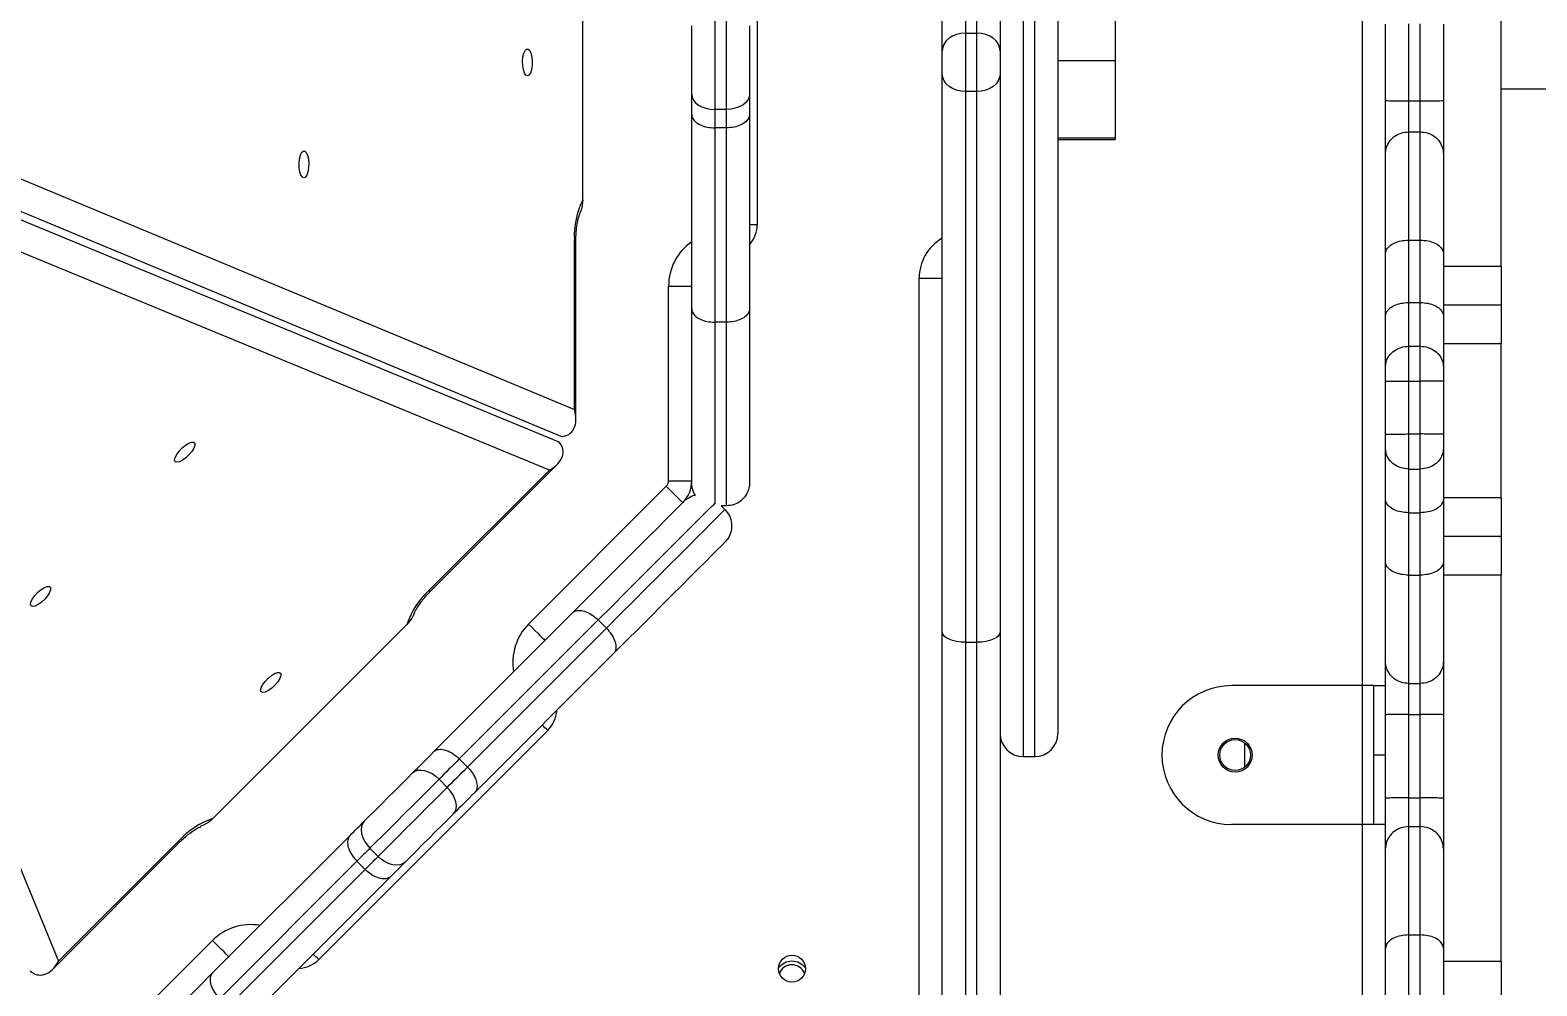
# Model space of a CAD drawing. Header units: millimetres. Extents: x -8760 to 8364, y -7998 to 7451.
# Drawn here: x -3197.2 to -2806.3, y -248 to -0.2 of the extents above; entities that cross this region are included whole.
import ezdxf

# ---------------------------------------------------------------- set-up
doc = ezdxf.new("R2010")
doc.units = ezdxf.units.MM
doc.layers.add('DIKOM_ОБЪЕКТ', color=7, linetype='Continuous')
doc.layers.add('DIKOM_РАЗМЕР_ЗОНА', color=7, linetype='Continuous')
doc.styles.add('style1', font='arial.ttf', dxfattribs={"width": 0.8})
doc.dimstyles.new('1-50', dxfattribs={"dimtxt": 300, "dimasz": 200, "dimexe": 100, "dimexo": 0, "dimgap": 100, "dimtad": 1, "dimtxsty": 'style1', "dimcen": 200, "dimclrd": 7, "dimclre": 7, "dimclrt": 7, "dimadec": 1, "dimazin": 2, "dimtfac": 1, "dimtmove": 0, "dimatfit": 2, "dimfxl": 0, "dimlwd": 25, "dimlwe": 18, "dimarcsym": 0})

# ---------------------------------------------------------------- blocks, each defined once
blk = doc.blocks.new('*D21')
at = {"layer": 'Defpoints', "color": 0, "transparency": 16777216}
for p in [(-7755.65, -10.55), (8364.4, -2410.44), (8364.4, -7897.56)]:
    blk.add_point(p, dxfattribs=at)
at = {"layer": 'DIKOM_РАЗМЕР_ЗОНА', "color": 7, "lineweight": 18, "transparency": 16777216}
for p, q in [((-7755.65, -10.55), (-7755.65, -7997.56)), ((8364.4, -2410.44), (8364.4, -7997.56))]:
    blk.add_line(p, q, dxfattribs=at)
at = {"layer": 'DIKOM_РАЗМЕР_ЗОНА', "color": 7, "lineweight": 25, "transparency": 16777216}
blk.add_line((-7555.65, -7897.56), (8164.4, -7897.56), dxfattribs=at)
at = {"layer": 'DIKOM_РАЗМЕР_ЗОНА', "color": 7, "transparency": 16777216}
for points in [[(-7555.65, -7864.23), (-7555.65, -7930.9), (-7755.65, -7897.56)], [(8164.4, -7864.23), (8164.4, -7930.9), (8364.4, -7897.56)]]:
    blk.add_solid(points, dxfattribs=at)
at = {"layer": 'DIKOM_РАЗМЕР_ЗОНА', "color": 7, "transparency": 16777216, "insert": (1040.74, -7644.39), "char_height": 300, "attachment_point": 5, "style": 'style1'}
blk.add_mtext('16100', dxfattribs=at)

msp = doc.modelspace()

# ---------------------------------------------------------------- linework, layer by layer
at = {"layer": 'DIKOM_ОБЪЕКТ', "color": 7, "linetype": 'Continuous', "lineweight": 15}
for p, q in [((-2939.608, 171.446), (-2939.608, -188.554)), ((-2936.608, -188.554), (-2936.608, 171.446)), ((-2930.608, 165.446), (-2930.608, -182.554)), ((-2851.608, -170.176), (-2851.608, 153.348)), ((-2954.608, 141.817), (-2954.608, -0.97)), ((-2951.608, -0.97), (-2951.608, 141.817)), ((-2960.608, -5.521), (-2960.608, 139.218)), ((-2945.608, 139.218), (-2945.608, -5.521)), ((-2815.608, -61.507), (-2815.608, 37.561)), ((-3008.608, 33.446), (-3008.608, -50.554)), ((-3053.896, -44.162), (-3053.896, 27.054)), ((-3019.608, 4.585), (-3019.608, -20.754)), ((-3016.608, -20.754), (-3016.608, 4.585)), ((-2915.708, 6.711), (-2915.708, -8.177)), ((-3025.608, -16.851), (-3025.608, 0.887)), ((-3010.608, 0.887), (-3010.608, -16.851)), ((-2845.608, -18.45), (-2845.608, 1.342)), ((-2839.608, 1.429), (-2839.608, -18.537)), ((-2836.608, -18.537), (-2836.608, 1.429)), ((-2830.608, 1.342), (-2830.608, -18.45)), ((-2954.608, -0.97), (-2954.608, -16.138)), ((-2954.608, -0.97), (-2951.608, -0.97)), ((-2951.608, -16.138), (-2951.608, -0.97)), ((-2960.608, -11.588), (-2960.608, -5.521)), ((-2945.608, -5.521), (-2945.608, -11.588)), ((-3266.767, -10.883), (-3056.046, -98.593)), ((-2960.608, -156.326), (-2960.608, -11.588)), ((-2945.608, -11.588), (-2945.608, -156.326)), ((-2915.708, -8.177), (-2930.608, -8.177)), ((-2915.708, -8.177), (-2915.708, -28.194)), ((-3059.497, -105.554), (-3270.608, -17.682)), ((-3025.608, -22.04), (-3025.608, -16.851)), ((-3010.608, -16.851), (-3010.608, -22.04)), ((-2951.608, -16.138), (-2954.608, -16.138)), ((-2954.608, -16.138), (-2954.608, -158.925)), ((-2951.608, -158.925), (-2951.608, -16.138)), ((-2845.608, -32.249), (-2845.608, -18.45)), ((-2839.608, -18.537), (-2839.608, -26.567)), ((-2839.608, -18.537), (-2836.608, -18.537)), ((-2836.608, -26.567), (-2836.608, -18.537)), ((-2830.608, -18.45), (-2830.608, -32.249)), ((-3270.608, -20.136), (-3060.063, -106.92)), ((-3025.608, -72.484), (-3025.608, -22.04)), ((-3016.608, -20.754), (-3019.608, -20.754)), ((-3019.608, -20.754), (-3019.608, -25.532)), ((-3016.608, -25.532), (-3016.608, -20.754)), ((-3010.608, -22.04), (-3010.608, -72.484)), ((-3016.608, -25.532), (-3019.608, -25.532)), ((-3019.608, -25.532), (-3019.608, -75.935)), ((-3016.608, -75.935), (-3016.608, -25.532)), ((-2839.608, -26.567), (-2839.608, -54.66)), ((-2839.608, -26.567), (-2836.608, -26.567)), ((-2836.608, -54.66), (-2836.608, -26.567)), ((-3062.545, -114.283), (-3270.608, -28.522)), ((-2915.708, -28.194), (-2930.608, -28.194)), ((-2930.608, -28.554), (-2915.708, -28.554)), ((-2915.708, -28.194), (-2915.708, -28.554)), ((-2845.608, -58.093), (-2845.608, -32.249)), ((-2830.608, -32.249), (-2830.608, -58.093)), ((-3270.608, -45.763), (-3189.879, -241.617)), ((-3010.608, -50.554), (-3008.608, -50.554)), ((-3056.046, -98.593), (-3056.046, -54.554)), ((-3056.046, -54.554), (-3055.648, -54.554)), ((-3055.648, -101.088), (-3055.648, -54.554)), ((-2839.608, -54.66), (-2839.608, -70.83)), ((-2839.608, -54.66), (-2836.608, -54.66)), ((-2836.608, -70.83), (-2836.608, -54.66)), ((-2845.608, -74.367), (-2845.608, -58.093)), ((-2830.608, -58.093), (-2830.608, -74.367)), ((-2815.608, -61.507), (-2830.608, -61.507)), ((-2815.608, -61.507), (-2815.608, -71.507)), ((-2966.608, -337.554), (-2966.608, -64.554)), ((-2966.608, -64.554), (-2960.608, -64.554)), ((-3031.608, -117.078), (-3031.608, -66.554)), ((-3031.608, -66.554), (-3025.608, -66.554)), ((-3025.608, -117.554), (-3025.608, -72.484)), ((-3010.608, -72.484), (-3010.608, -117.554)), ((-2839.608, -70.83), (-2839.608, -82.172)), ((-2839.608, -70.83), (-2836.608, -70.83)), ((-2836.608, -82.172), (-2836.608, -70.83)), ((-2815.608, -71.507), (-2830.608, -71.507)), ((-2815.608, -71.507), (-2815.608, -81.507)), ((-3016.608, -75.935), (-3019.608, -75.935)), ((-3019.608, -75.935), (-3019.608, -122.765)), ((-3016.608, -123.554), (-3016.608, -75.935)), ((-2845.608, -87.491), (-2845.608, -74.367)), ((-2830.608, -74.367), (-2830.608, -87.491)), ((-2815.608, -81.507), (-2830.608, -81.507)), ((-2815.608, -121.507), (-2815.608, -81.507)), ((-2839.608, -82.172), (-2839.608, -91.254)), ((-2839.608, -82.172), (-2836.608, -82.172)), ((-2836.608, -91.254), (-2836.608, -82.172)), ((-2845.608, -91.218), (-2845.608, -87.491)), ((-2830.608, -87.491), (-2830.608, -91.218)), ((-2845.608, -104.958), (-2845.608, -91.218)), ((-2839.608, -91.254), (-2836.608, -91.254)), ((-2839.608, -91.254), (-2839.608, -104.921)), ((-2836.608, -104.921), (-2836.608, -91.254)), ((-2830.608, -91.218), (-2830.608, -104.958)), ((-2845.608, -108.684), (-2845.608, -104.958)), ((-2839.608, -104.921), (-2839.608, -114.003)), ((-2839.608, -104.921), (-2836.608, -104.921)), ((-2836.608, -114.003), (-2836.608, -104.921)), ((-2830.608, -104.958), (-2830.608, -108.684)), ((-2845.608, -121.809), (-2845.608, -108.684)), ((-2830.608, -108.684), (-2830.608, -121.809)), ((-3093.404, -145.705), (-3060.5, -112.801)), ((-3093.685, -145.423), (-3062.545, -114.283)), ((-3031.608, -117.078), (-3025.608, -117.078)), ((-2839.608, -114.003), (-2836.608, -114.003)), ((-2839.608, -114.003), (-2839.608, -125.346)), ((-2836.608, -125.346), (-2836.608, -114.003)), ((-3067.92, -154.218), (-3032.194, -118.492)), ((-3027.782, -122.56), (-3027.78, -122.563)), ((-3017.008, -124.52), (-3017.974, -123.554)), ((-3016.608, -123.554), (-3017.974, -123.554)), ((-2845.608, -138.083), (-2845.608, -121.809)), ((-2815.608, -121.507), (-2830.608, -121.507)), ((-2830.608, -121.809), (-2830.608, -138.083)), ((-2815.608, -121.507), (-2815.608, -131.507)), ((-2839.608, -125.346), (-2836.608, -125.346)), ((-2839.608, -125.346), (-2839.608, -141.516)), ((-2836.608, -141.516), (-2836.608, -125.346)), ((-2815.608, -131.507), (-2830.608, -131.507)), ((-2815.608, -131.507), (-2815.608, -141.507)), ((-2845.608, -163.926), (-2845.608, -138.083)), ((-2830.608, -138.083), (-2830.608, -163.926)), ((-2839.608, -141.516), (-2836.608, -141.516)), ((-2839.608, -141.516), (-2839.608, -169.609)), ((-2836.608, -169.609), (-2836.608, -141.516)), ((-2815.608, -141.507), (-2830.608, -141.507)), ((-2815.608, -241.682), (-2815.608, -141.507)), ((-3092.508, -187.291), (-3056.548, -151.332)), ((-3149.87, -204.649), (-3099.514, -154.292)), ((-3049.858, -153.127), (-3085.903, -189.171)), ((-3083.781, -191.293), (-3047.737, -155.248)), ((-3047.737, -155.248), (-3049.858, -153.127)), ((-2960.608, -256.74), (-2960.608, -156.326)), ((-2945.608, -156.326), (-2945.608, -256.74)), ((-2954.608, -158.925), (-2951.608, -158.925)), ((-2954.608, -158.925), (-2954.608, -262.599)), ((-2951.608, -262.599), (-2951.608, -158.925)), ((-3045.942, -161.938), (-3081.901, -197.898)), ((-2845.608, -177.725), (-2845.608, -163.926)), ((-2830.608, -163.926), (-2830.608, -177.725)), ((-2851.608, -170.176), (-2885.608, -170.176)), ((-2851.608, -206.176), (-2851.608, -170.176)), ((-2848.608, -170.176), (-2851.608, -170.176)), ((-2848.608, -170.176), (-2845.608, -170.176)), ((-2848.608, -188.176), (-2848.608, -170.176)), ((-2839.608, -169.609), (-2836.608, -169.609)), ((-2839.608, -169.609), (-2839.608, -177.638)), ((-2836.608, -177.638), (-2836.608, -169.609)), ((-2845.608, -199.362), (-2845.608, -177.725)), ((-2839.608, -177.638), (-2836.608, -177.638)), ((-2839.608, -177.638), (-2839.608, -199.275)), ((-2836.608, -199.275), (-2836.608, -177.638)), ((-2830.608, -177.725), (-2830.608, -199.362)), ((-3062.97, -181.795), (-3122.367, -241.192)), ((-2882.108, -191.298), (-2882.108, -185.053)), ((-3083.781, -191.293), (-3085.903, -189.171)), ((-2939.608, -188.554), (-2936.608, -188.554)), ((-2845.608, -188.176), (-2848.608, -188.176)), ((-2848.608, -206.176), (-2848.608, -188.176)), ((-3089.035, -196.546), (-3091.156, -194.425)), ((-2839.608, -199.275), (-2839.608, -206.743)), ((-2839.608, -199.275), (-2836.608, -199.275)), ((-2836.608, -206.743), (-2836.608, -199.275)), ((-2845.608, -212.425), (-2845.608, -199.362)), ((-2830.608, -199.362), (-2830.608, -212.425)), ((-2851.608, -206.176), (-2885.608, -206.176)), ((-2848.608, -206.176), (-2851.608, -206.176)), ((-2851.608, -344.189), (-2851.608, -206.176)), ((-2845.608, -206.176), (-2848.608, -206.176)), ((-2839.608, -206.743), (-2839.608, -234.836)), ((-2839.608, -206.743), (-2836.608, -206.743)), ((-2836.608, -234.836), (-2836.608, -206.743)), ((-3191.362, -243.663), (-3158.458, -210.759)), ((-3189.879, -241.617), (-3158.739, -210.477)), ((-3158.739, -210.477), (-3158.458, -210.759)), ((-3149.894, -244.678), (-3114.226, -209.009)), ((-3106.952, -214.463), (-3109.073, -212.342)), ((-2845.608, -238.269), (-2845.608, -212.425)), ((-2830.608, -212.425), (-2830.608, -238.269)), ((-3112.452, -215.721), (-3148.092, -251.361)), ((-3145.971, -253.482), (-3110.331, -217.842)), ((-3110.331, -217.842), (-3112.452, -215.721)), ((-3103.619, -219.616), (-3139.288, -255.285)), ((-3185.67, -271.968), (-3149.944, -236.243)), ((-2845.608, -254.542), (-2845.608, -238.269)), ((-2839.608, -234.836), (-2839.608, -251.005)), ((-2839.608, -234.836), (-2836.608, -234.836)), ((-2836.608, -251.005), (-2836.608, -234.836)), ((-2830.608, -238.269), (-2830.608, -254.542)), ((-2815.608, -241.682), (-2830.608, -241.682)), ((-2815.608, -241.682), (-2815.608, -251.682))]:
    msp.add_line(p, q, dxfattribs=at)
at = {"layer": 'DIKOM_ОБЪЕКТ', "color": 7, "linetype": 'Continuous', "lineweight": 15, "flags": 128}
for points in [[(-2954.608, -0.97), (-2955.779, -1.058), (-2956.905, -1.317), (-2957.942, -1.737), (-2958.851, -2.303), (-2959.597, -2.993), (-2960.152, -3.779), (-2960.493, -4.633), (-2960.608, -5.521)], [(-2945.608, -5.521), (-2945.724, -4.633), (-2946.065, -3.779), (-2946.62, -2.993), (-2947.366, -2.303), (-2948.275, -1.737), (-2949.312, -1.317), (-2950.438, -1.058), (-2951.608, -0.97)], [(-3068.231, -12.054), (-3068.638, -11.864), (-3069.001, -11.316), (-3069.281, -10.468), (-3069.447, -9.413), (-3069.481, -8.265), (-3069.379, -7.148), (-3069.154, -6.184), (-3068.828, -5.476), (-3068.437, -5.102), (-3068.024, -5.102), (-3067.634, -5.476), (-3067.308, -6.184), (-3067.082, -7.148), (-3066.981, -8.265), (-3067.015, -9.413), (-3067.181, -10.468), (-3067.46, -11.316), (-3067.823, -11.864), (-3068.231, -12.054)], [(-2954.608, -16.138), (-2955.779, -16.051), (-2956.905, -15.792), (-2957.942, -15.371), (-2958.851, -14.805), (-2959.597, -14.116), (-2960.152, -13.329), (-2960.493, -12.475), (-2960.608, -11.588)], [(-2945.608, -11.588), (-2945.724, -12.475), (-2946.065, -13.329), (-2946.62, -14.116), (-2947.366, -14.805), (-2948.275, -15.371), (-2949.312, -15.792), (-2950.438, -16.051), (-2951.608, -16.138)], [(-3025.608, -16.851), (-3025.493, -17.612), (-3025.152, -18.344), (-3024.597, -19.019), (-3023.851, -19.611), (-3022.942, -20.096), (-3021.904, -20.457), (-3020.779, -20.679), (-3019.608, -20.754)], [(-3010.608, -16.851), (-3010.724, -17.612), (-3011.065, -18.344), (-3011.62, -19.019), (-3012.366, -19.611), (-3013.275, -20.096), (-3014.312, -20.457), (-3015.438, -20.679), (-3016.608, -20.754)], [(-3126.215, -38.51), (-3126.622, -38.32), (-3126.985, -37.772), (-3127.265, -36.924), (-3127.431, -35.869), (-3127.465, -34.721), (-3127.364, -33.604), (-3127.138, -32.639), (-3126.812, -31.932), (-3126.421, -31.557), (-3126.008, -31.557), (-3125.618, -31.932), (-3125.292, -32.639), (-3125.066, -33.604), (-3124.965, -34.721), (-3124.999, -35.869), (-3125.165, -36.924), (-3125.445, -37.772), (-3125.808, -38.32), (-3126.215, -38.51)], [(-3159.597, -112.102), (-3159.751, -111.679), (-3159.62, -111.035), (-3159.218, -110.238), (-3158.589, -109.374), (-3157.802, -108.538), (-3156.94, -107.82), (-3156.099, -107.298), (-3155.368, -107.028), (-3154.827, -107.039), (-3154.535, -107.331), (-3154.524, -107.872), (-3154.794, -108.603), (-3155.316, -109.445), (-3156.034, -110.306), (-3156.87, -111.094), (-3157.733, -111.723), (-3158.53, -112.124), (-3159.175, -112.255), (-3159.597, -112.102)], [(-3032.194, -118.492), (-3031.366, -119.32), (-3030.571, -120.116), (-3029.837, -120.849), (-3029.194, -121.492), (-3028.667, -122.02), (-3028.275, -122.412), (-3028.033, -122.653), (-3027.952, -122.735)], [(-3056.548, -151.332), (-3053.182, -147.965), (-3049.968, -144.751), (-3046.919, -141.702), (-3044.045, -138.829), (-3041.359, -136.142), (-3038.869, -133.652), (-3036.584, -131.368), (-3034.514, -129.297), (-3032.666, -127.449), (-3031.046, -125.829), (-3029.661, -124.444), (-3028.516, -123.299), (-3027.615, -122.398)], [(-3019.532, -122.801), (-3020.068, -123.337), (-3021.269, -124.538), (-3022.729, -125.997), (-3024.44, -127.709), (-3026.398, -129.666), (-3028.594, -131.863), (-3031.021, -134.289), (-3033.669, -136.938), (-3036.529, -139.797), (-3039.589, -142.858), (-3042.839, -146.108), (-3046.267, -149.535), (-3049.858, -153.127)], [(-3047.737, -155.248), (-3044.145, -151.657), (-3040.718, -148.229), (-3037.468, -144.979), (-3034.407, -141.919), (-3031.548, -139.059), (-3028.899, -136.411), (-3026.473, -133.984), (-3024.276, -131.788), (-3022.319, -129.83), (-3020.607, -128.118), (-3019.148, -126.66), (-3017.947, -125.458), (-3017.008, -124.52)], [(-3017.008, -133.005), (-3017.909, -133.906), (-3019.055, -135.051), (-3020.44, -136.436), (-3022.059, -138.056), (-3023.907, -139.904), (-3025.978, -141.974), (-3028.262, -144.258), (-3030.752, -146.749), (-3033.439, -149.435), (-3036.312, -152.309), (-3039.361, -155.358), (-3042.575, -158.572), (-3045.942, -161.938)], [(-3197.011, -149.515), (-3197.165, -149.093), (-3197.034, -148.449), (-3196.632, -147.651), (-3196.003, -146.788), (-3195.215, -145.952), (-3194.354, -145.234), (-3193.512, -144.712), (-3192.781, -144.442), (-3192.241, -144.453), (-3191.949, -144.745), (-3191.937, -145.286), (-3192.207, -146.017), (-3192.73, -146.858), (-3193.448, -147.72), (-3194.284, -148.508), (-3195.147, -149.137), (-3195.944, -149.538), (-3196.589, -149.669), (-3197.011, -149.515)], [(-3093.685, -145.423), (-3093.465, -145.644), (-3093.404, -145.705)], [(-3067.92, -154.218), (-3067.092, -155.046), (-3066.296, -155.842), (-3065.563, -156.575), (-3064.92, -157.218), (-3064.392, -157.746), (-3064, -158.138), (-3063.759, -158.379), (-3063.677, -158.461)], [(-2954.608, -158.925), (-2955.779, -158.875), (-2956.905, -158.727), (-2957.942, -158.487), (-2958.851, -158.164), (-2959.597, -157.77), (-2960.152, -157.32), (-2960.493, -156.833), (-2960.608, -156.326)], [(-2945.608, -156.326), (-2945.724, -156.833), (-2946.065, -157.32), (-2946.62, -157.77), (-2947.366, -158.164), (-2948.275, -158.487), (-2949.312, -158.727), (-2950.438, -158.875), (-2951.608, -158.925)], [(-3137.303, -171.809), (-3137.457, -171.387), (-3137.326, -170.743), (-3136.924, -169.945), (-3136.295, -169.082), (-3135.508, -168.246), (-3134.646, -167.528), (-3133.804, -167.006), (-3133.074, -166.736), (-3132.533, -166.747), (-3132.241, -167.039), (-3132.229, -167.58), (-3132.499, -168.311), (-3133.022, -169.152), (-3133.74, -170.014), (-3134.576, -170.802), (-3135.439, -171.431), (-3136.236, -171.832), (-3136.881, -171.963), (-3137.303, -171.809)], [(-3062.97, -181.795), (-3063.052, -181.714), (-3063.293, -181.472), (-3063.685, -181.08), (-3064.213, -180.553), (-3064.384, -180.381)], [(-3098.014, -192.797), (-3097.351, -192.135), (-3096.681, -191.464), (-3096.003, -190.786), (-3095.318, -190.101), (-3094.626, -189.409), (-3093.926, -188.71), (-3093.22, -188.004), (-3092.508, -187.291)], [(-3085.903, -189.171), (-3086.583, -189.852), (-3087.257, -190.526), (-3087.925, -191.194), (-3088.585, -191.854), (-3089.239, -192.508), (-3089.885, -193.154), (-3090.524, -193.793), (-3091.156, -194.425)], [(-3089.035, -196.546), (-3088.403, -195.914), (-3087.764, -195.275), (-3087.118, -194.629), (-3086.464, -193.975), (-3085.804, -193.315), (-3085.136, -192.647), (-3084.462, -191.973), (-3083.781, -191.293)], [(-3110.556, -205.339), (-3109.178, -203.961), (-3107.651, -202.435), (-3106.021, -200.804), (-3104.334, -199.118), (-3102.642, -197.425), (-3100.992, -195.775), (-3099.434, -194.218), (-3098.014, -192.797)], [(-3091.156, -194.425), (-3092.762, -196.03), (-3094.501, -197.77), (-3096.341, -199.61), (-3098.248, -201.517), (-3100.185, -203.454), (-3102.117, -205.386), (-3104.006, -207.275), (-3105.818, -209.086), (-3107.517, -210.786), (-3109.073, -212.342)], [(-3098.014, -192.797), (-3097.422, -192.369), (-3096.69, -192.12), (-3095.846, -192.059), (-3094.922, -192.191), (-3093.954, -192.508), (-3092.979, -193), (-3092.034, -193.647), (-3091.156, -194.425)], [(-3106.952, -214.463), (-3105.396, -212.908), (-3103.696, -211.208), (-3101.885, -209.396), (-3099.996, -207.507), (-3098.064, -205.575), (-3096.127, -203.638), (-3094.22, -201.731), (-3092.38, -199.891), (-3090.64, -198.152), (-3089.035, -196.546)], [(-3087.407, -203.404), (-3086.979, -202.812), (-3086.73, -202.08), (-3086.669, -201.236), (-3086.801, -200.312), (-3087.118, -199.344), (-3087.61, -198.369), (-3088.257, -197.424), (-3089.035, -196.546)], [(-3081.901, -197.898), (-3082.614, -198.61), (-3083.32, -199.316), (-3084.019, -200.016), (-3084.711, -200.708), (-3085.396, -201.393), (-3086.074, -202.071), (-3086.745, -202.741), (-3087.407, -203.404)], [(-3114.226, -209.009), (-3113.753, -208.536), (-3113.284, -208.067), (-3112.819, -207.602), (-3112.358, -207.141), (-3111.901, -206.684), (-3111.448, -206.232), (-3111, -205.784), (-3110.556, -205.339)], [(-3110.556, -205.339), (-3111.013, -205.96), (-3111.289, -206.719), (-3111.375, -207.588), (-3111.265, -208.534), (-3110.965, -209.52), (-3110.487, -210.509), (-3109.848, -211.462), (-3109.073, -212.342)], [(-3087.407, -203.404), (-3088.828, -204.824), (-3090.385, -206.382), (-3092.035, -208.032), (-3093.728, -209.724), (-3095.414, -211.411), (-3097.045, -213.041), (-3098.571, -214.568), (-3099.949, -215.946)], [(-3109.073, -212.342), (-3109.482, -212.751), (-3109.895, -213.164), (-3110.312, -213.58), (-3110.732, -214.001), (-3111.156, -214.425), (-3111.585, -214.853), (-3112.016, -215.285), (-3112.452, -215.721)], [(-3110.331, -217.842), (-3109.895, -217.406), (-3109.463, -216.974), (-3109.035, -216.547), (-3108.611, -216.122), (-3108.19, -215.702), (-3107.774, -215.285), (-3107.361, -214.872), (-3106.952, -214.463)], [(-3099.949, -215.946), (-3100.57, -216.403), (-3101.329, -216.679), (-3102.198, -216.764), (-3103.144, -216.655), (-3104.13, -216.355), (-3105.119, -215.877), (-3106.071, -215.238), (-3106.952, -214.463)], [(-3099.949, -215.946), (-3100.394, -216.39), (-3100.842, -216.838), (-3101.294, -217.291), (-3101.751, -217.748), (-3102.212, -218.209), (-3102.677, -218.674), (-3103.146, -219.143), (-3103.619, -219.616)], [(-3145.702, -240.485), (-3145.783, -240.404), (-3146.025, -240.162), (-3146.417, -239.77), (-3146.944, -239.243), (-3147.587, -238.6), (-3148.321, -237.866), (-3149.117, -237.07), (-3149.944, -236.243)], [(-3122.367, -241.192), (-3122.449, -241.111), (-3122.69, -240.869), (-3123.082, -240.477), (-3123.61, -239.95), (-3123.781, -239.778)], [(-3181.764, -276.548), (-3180.448, -275.231), (-3178.862, -273.645), (-3177.013, -271.796), (-3174.906, -269.69), (-3172.551, -267.334), (-3169.954, -264.738), (-3167.126, -261.909), (-3164.076, -258.86), (-3160.816, -255.6), (-3157.358, -252.141), (-3153.713, -248.496), (-3149.894, -244.678)]]:
    msp.add_lwpolyline(points, dxfattribs=at)
at = {"layer": 'DIKOM_ОБЪЕКТ', "color": 7, "linetype": 'Continuous', "lineweight": 15}
for centre, radius in [((-2884.608, -188.176), 4.4), ((-2884.608, -188.176), 4), ((-2999.608, -243.554), 3.5)]:
    msp.add_circle(centre, radius, dxfattribs=at)
for centre, radius, start, end in [((-3034.626, -53.567), 21.443, 153.98363, 182.63741), ((-3016.608, -50.554), 8, 318.59038, 0), ((-2954.608, -64.554), 12, 120, 180), ((-3017.608, -66.554), 14, 124.8499, 180), ((-3033.608, -117.078), 2, 315, 0), ((-3033.608, -117.078), 8, 315, 0), ((-3032.022, -118.32), 6, 315, 329.90688), ((-3079.24, -161.266), 21.44, 132.35973, 161.01772), ((-3058.021, -164.118), 14, 135, 190.1501), ((-2885.608, -188.176), 18, 90, 180), ((-3068.627, -176.138), 8, 315, 356.40962), ((-2939.608, -182.554), 6, 180, 270), ((-2936.608, -182.554), 6, 270, 0), ((-2885.608, -188.176), 18, 180, 270), ((-3142.894, -224.928), 21.445, 108.98482, 137.63632), ((-3140.045, -246.142), 14, 79.8499, 135), ((-3128.024, -235.535), 8, 273.59038, 315), ((-2999.608, -246.054), 4.4, 37.39107, 142.60894), ((-2999.608, -246.054), 3.5, 20.74041, 159.93165)]:
    msp.add_arc(centre, radius, start, end, dxfattribs=at)
for centre, major_axis, start_param, end_param in [((-3061.648, -98.593), (-4.242, 6.36), 2.722921, 4.2937174), ((-3066.506, -110.322), (7.497, 1.498), 5.1310606, 6.7018569), ((-3193.84, -237.656), (1.498, 7.497), 2.722921, 4.2937174)]:
    msp.add_ellipse(centre, major_axis=major_axis, ratio=0.6672067, start_param=start_param, end_param=end_param, dxfattribs=at)
for points, knots in [([(-2815.608, -15.424), (-2814.201, -15.425), (-2810.305, -15.427), (-2804.913, -15.433), (-2797.039, -15.441), (-2787.127, -15.451), (-2773.907, -15.463), (-2759.641, -15.475), (-2744.394, -15.487), (-2725.195, -15.5), (-2702.142, -15.517), (-2675.449, -15.536), (-2652.316, -15.553), (-2632.656, -15.568), (-2616.286, -15.582), (-2600.305, -15.595), (-2584.84, -15.609), (-2570.002, -15.623), (-2558.829, -15.635), (-2551.012, -15.644), (-2546.171, -15.65), (-2541.449, -15.656), (-2536.701, -15.662), (-2531.813, -15.669), (-2526.759, -15.677), (-2521.643, -15.686), (-2516.79, -15.694), (-2512.308, -15.705), (-2508.294, -15.715), (-2504.755, -15.727), (-2501.759, -15.739), (-2499.374, -15.753), (-2497.614, -15.768), (-2496.532, -15.783), (-2496.076, -15.795), (-2496.153, -15.803), (-2496.171, -15.804)], [0, 0, 0, 0, 0.009976, 0.0276142, 0.0450623, 0.0787399, 0.1116399, 0.1498224, 0.1869486, 0.223544, 0.2881865, 0.3519449, 0.4151888, 0.4562613, 0.4973702, 0.5385447, 0.5795123, 0.6200849, 0.6602049, 0.6751029, 0.6899098, 0.7046202, 0.7197506, 0.7363779, 0.754523, 0.7741728, 0.7953186, 0.8155346, 0.8369599, 0.8596185, 0.8835468, 0.9087798, 0.9348604, 0.9622456, 0.9909386, 1, 1, 1, 1]), ([(-2845.608, -18.45), (-2845.608, -18.451), (-2845.606, -18.456), (-2845.472, -18.471), (-2844.794, -18.494), (-2843.428, -18.517), (-2841.632, -18.534), (-2840.283, -18.536), (-2839.608, -18.537)], [0, 0, 0, 0, 0.0103155, 0.1413484, 0.3560362, 0.5706939, 0.7853518, 1, 1, 1, 1]), ([(-2836.608, -18.537), (-2835.934, -18.536), (-2834.585, -18.534), (-2832.789, -18.517), (-2831.423, -18.494), (-2830.745, -18.471), (-2830.611, -18.456), (-2830.609, -18.451), (-2830.608, -18.45)], [0, 0, 0, 0, 0.2146604, 0.4293068, 0.6439642, 0.8586517, 0.9896844, 1, 1, 1, 1]), ([(-3025.608, -22.04), (-3025.608, -22.069), (-3025.604, -22.327), (-3025.465, -22.973), (-3024.794, -23.928), (-3023.428, -24.814), (-3021.632, -25.416), (-3020.283, -25.493), (-3019.608, -25.532)], [0, 0, 0, 0, 0.0158783, 0.1413084, 0.3559838, 0.5706527, 0.785325, 1, 1, 1, 1]), ([(-3010.608, -22.04), (-3010.609, -22.069), (-3010.612, -22.327), (-3010.752, -22.973), (-3011.423, -23.928), (-3012.789, -24.814), (-3014.584, -25.416), (-3015.934, -25.493), (-3016.608, -25.532)], [0, 0, 0, 0, 0.0158783, 0.1413113, 0.3559892, 0.5706604, 0.7853351, 1, 1, 1, 1]), ([(-2845.608, -32.249), (-2845.608, -32.232), (-2845.607, -31.811), (-2845.477, -30.752), (-2844.791, -29.169), (-2843.425, -27.73), (-2841.631, -26.755), (-2840.282, -26.63), (-2839.608, -26.567)], [0, 0, 0, 0, 0.00573368, 0.14197646, 0.35674537, 0.57125022, 0.78562697, 1, 1, 1, 1]), ([(-2836.608, -26.567), (-2835.934, -26.63), (-2834.586, -26.755), (-2832.792, -27.731), (-2831.426, -29.169), (-2830.74, -30.752), (-2830.61, -31.811), (-2830.608, -32.232), (-2830.608, -32.249)], [0, 0, 0, 0, 0.2143719, 0.4287476, 0.6432598, 0.8580228, 0.9942663, 1, 1, 1, 1]), ([(-3053.896, -44.162), (-3053.942, -45.088), (-3054.007, -46.372), (-3054.578, -47.482), (-3054.738, -47.791)], [0, 0, 0, 0, 0.7213488, 1, 1, 1, 1]), ([(-3055.648, -54.554), (-3055.645, -54.275), (-3055.638, -53.459), (-3055.554, -52.131), (-3055.374, -50.659), (-3055.127, -49.385), (-3054.862, -48.412), (-3054.705, -48.008), (-3054.639, -47.836)], [0, 0, 0, 0, 0.1023588, 0.2989895, 0.4935276, 0.683248, 0.8656411, 1, 1, 1, 1]), ([(-2845.608, -58.093), (-2845.608, -58.08), (-2845.607, -57.827), (-2845.475, -57.189), (-2844.793, -56.237), (-2843.428, -55.366), (-2841.632, -54.774), (-2840.283, -54.698), (-2839.608, -54.66)], [0, 0, 0, 0, 0.007336, 0.1414698, 0.3561497, 0.570779, 0.7853935, 1, 1, 1, 1]), ([(-2836.608, -54.66), (-2835.934, -54.698), (-2834.585, -54.774), (-2832.789, -55.366), (-2831.424, -56.237), (-2830.741, -57.189), (-2830.611, -57.827), (-2830.608, -58.08), (-2830.608, -58.093)], [0, 0, 0, 0, 0.2146049, 0.429218, 0.6438542, 0.8585326, 0.992664, 1, 1, 1, 1]), ([(-3025.608, -72.484), (-3025.608, -72.501), (-3025.606, -72.756), (-3025.472, -73.395), (-3024.794, -74.35), (-3023.428, -75.225), (-3021.632, -75.82), (-3020.283, -75.896), (-3019.608, -75.935)], [0, 0, 0, 0, 0.009882, 0.1413337, 0.3560162, 0.5706828, 0.7853469, 1, 1, 1, 1]), ([(-3010.608, -72.484), (-3010.609, -72.501), (-3010.611, -72.756), (-3010.744, -73.395), (-3011.423, -74.35), (-3012.789, -75.225), (-3014.584, -75.82), (-3015.934, -75.896), (-3016.608, -75.935)], [0, 0, 0, 0, 0.00988207, 0.14133327, 0.3560223, 0.57069053, 0.78534527, 1, 1, 1, 1]), ([(-2845.608, -74.367), (-2845.608, -74.328), (-2845.603, -74.067), (-2845.459, -73.412), (-2844.794, -72.454), (-2843.428, -71.556), (-2841.633, -70.947), (-2840.283, -70.869), (-2839.608, -70.83)], [0, 0, 0, 0, 0.0209837, 0.1413345, 0.3560027, 0.5706727, 0.7853328, 1, 1, 1, 1]), ([(-2836.608, -70.83), (-2835.934, -70.869), (-2834.584, -70.947), (-2832.789, -71.556), (-2831.423, -72.454), (-2830.758, -73.412), (-2830.614, -74.067), (-2830.609, -74.328), (-2830.608, -74.367)], [0, 0, 0, 0, 0.2146655, 0.429335, 0.6440033, 0.858665, 0.9790165, 1, 1, 1, 1]), ([(-2845.608, -87.491), (-2845.608, -87.481), (-2845.609, -87.079), (-2845.478, -86.076), (-2844.787, -84.588), (-2843.421, -83.251), (-2841.629, -82.346), (-2840.282, -82.23), (-2839.608, -82.172)], [0, 0, 0, 0, 0.0036293, 0.1436324, 0.3581607, 0.5722317, 0.786111, 1, 1, 1, 1]), ([(-2836.608, -82.172), (-2835.935, -82.23), (-2834.588, -82.346), (-2832.795, -83.251), (-2831.431, -84.588), (-2830.738, -86.076), (-2830.61, -87.079), (-2830.608, -87.481), (-2830.608, -87.491)], [0, 0, 0, 0, 0.213889, 0.4277683, 0.6418393, 0.8563676, 0.9963706, 1, 1, 1, 1]), ([(-2845.608, -91.218), (-2845.608, -91.219), (-2845.605, -91.222), (-2845.468, -91.23), (-2844.794, -91.24), (-2843.428, -91.248), (-2841.633, -91.253), (-2840.283, -91.254), (-2839.608, -91.254)], [0, 0, 0, 0, 0.013212, 0.1412825, 0.3559816, 0.5706535, 0.7853248, 1, 1, 1, 1]), ([(-2830.608, -91.218), (-2830.609, -91.219), (-2830.612, -91.222), (-2830.749, -91.23), (-2831.423, -91.24), (-2832.789, -91.248), (-2834.584, -91.253), (-2835.934, -91.254), (-2836.608, -91.254)], [0, 0, 0, 0, 0.0132121, 0.1412822, 0.3559808, 0.5706436, 0.7853254, 1, 1, 1, 1]), ([(-2845.608, -104.958), (-2845.608, -104.957), (-2845.605, -104.953), (-2845.468, -104.947), (-2844.794, -104.936), (-2843.428, -104.928), (-2841.633, -104.922), (-2840.283, -104.922), (-2839.608, -104.921)], [0, 0, 0, 0, 0.0132123, 0.1412827, 0.3559818, 0.5706536, 0.7853249, 1, 1, 1, 1]), ([(-2830.608, -104.958), (-2830.609, -104.957), (-2830.612, -104.953), (-2830.749, -104.947), (-2831.423, -104.936), (-2832.789, -104.928), (-2834.584, -104.922), (-2835.934, -104.922), (-2836.608, -104.921)], [0, 0, 0, 0, 0.0132123, 0.1412824, 0.3559809, 0.5706437, 0.7853255, 1, 1, 1, 1]), ([(-2839.608, -114.003), (-2840.282, -113.945), (-2841.629, -113.83), (-2843.421, -112.925), (-2844.787, -111.588), (-2845.477, -110.1), (-2845.609, -109.098), (-2845.608, -108.695), (-2845.608, -108.684)], [0, 0, 0, 0, 0.2138889, 0.4277682, 0.6418391, 0.8563674, 0.996348, 1, 1, 1, 1]), ([(-2830.608, -108.684), (-2830.608, -108.695), (-2830.61, -109.098), (-2830.738, -110.1), (-2831.431, -111.588), (-2832.795, -112.925), (-2834.588, -113.83), (-2835.935, -113.945), (-2836.608, -114.003)], [0, 0, 0, 0, 0.0036521, 0.1436326, 0.3581609, 0.5722318, 0.7861111, 1, 1, 1, 1]), ([(-3027.615, -122.398), (-3027.607, -122.39), (-3027.287, -122.073), (-3026.398, -121.405), (-3025.356, -120.826), (-3024.672, -120.788), (-3024.658, -120.787)], [0, 0, 0, 0, 0.01045676, 0.39693663, 0.98812243, 1, 1, 1, 1]), ([(-3024.658, -120.787), (-3024.664, -120.781), (-3025.121, -120.278), (-3025.447, -119.126), (-3025.607, -118.021), (-3025.608, -117.564), (-3025.608, -117.554)], [0, 0, 0, 0, 0.0069687, 0.5972616, 0.9909622, 1, 1, 1, 1]), ([(-3010.608, -117.554), (-3010.608, -117.564), (-3010.608, -118.021), (-3010.743, -119.149), (-3011.443, -120.828), (-3012.809, -122.335), (-3014.596, -123.357), (-3015.937, -123.489), (-3016.608, -123.554)], [0, 0, 0, 0, 0.0032896, 0.146593, 0.3614519, 0.5747679, 0.7873685, 1, 1, 1, 1]), ([(-3017.008, -124.52), (-3016.579, -125.042), (-3015.721, -126.086), (-3015.182, -128.079), (-3015.287, -130.115), (-3015.981, -131.792), (-3016.683, -132.677), (-3017, -132.996), (-3017.008, -133.005)], [0, 0, 0, 0, 0.2135614, 0.4270881, 0.6409951, 0.8557908, 0.9962009, 1, 1, 1, 1]), ([(-2839.608, -125.346), (-2840.283, -125.307), (-2841.633, -125.229), (-2843.428, -124.619), (-2844.794, -123.722), (-2845.459, -122.763), (-2845.603, -122.109), (-2845.608, -121.848), (-2845.608, -121.809)], [0, 0, 0, 0, 0.2146672, 0.4293273, 0.6439973, 0.8586655, 0.9790163, 1, 1, 1, 1]), ([(-2830.608, -121.809), (-2830.609, -121.848), (-2830.614, -122.109), (-2830.758, -122.763), (-2831.423, -123.722), (-2832.789, -124.619), (-2834.584, -125.229), (-2835.934, -125.307), (-2836.608, -125.346)], [0, 0, 0, 0, 0.0209835, 0.141335, 0.3559967, 0.570665, 0.7853345, 1, 1, 1, 1]), ([(-2839.608, -141.516), (-2840.283, -141.478), (-2841.632, -141.402), (-2843.428, -140.81), (-2844.793, -139.939), (-2845.475, -138.986), (-2845.607, -138.349), (-2845.608, -138.096), (-2845.608, -138.083)], [0, 0, 0, 0, 0.2146065, 0.429221, 0.6438503, 0.8585302, 0.992664, 1, 1, 1, 1]), ([(-2830.608, -138.083), (-2830.608, -138.096), (-2830.611, -138.349), (-2830.741, -138.986), (-2831.424, -139.939), (-2832.789, -140.81), (-2834.585, -141.402), (-2835.934, -141.478), (-2836.608, -141.516)], [0, 0, 0, 0, 0.007336, 0.1414674, 0.3561458, 0.570782, 0.7853951, 1, 1, 1, 1]), ([(-3097.449, -151.179), (-3097.448, -151.178), (-3097.394, -151.038), (-3097.151, -150.534), (-3096.679, -149.715), (-3095.996, -148.7), (-3095.135, -147.588), (-3094.247, -146.568), (-3093.642, -145.949), (-3093.404, -145.705)], [0, 0, 0, 0, 0.0007808, 0.1536383, 0.3193131, 0.4965307, 0.6827526, 0.8751421, 1, 1, 1, 1]), ([(-3097.547, -151.143), (-3097.652, -151.47), (-3098.031, -152.654), (-3098.891, -153.604), (-3099.514, -154.292)], [0, 0, 0, 0, 0.2761244, 1, 1, 1, 1]), ([(-3056.548, -151.332), (-3056.538, -151.322), (-3056.357, -151.143), (-3055.81, -150.781), (-3054.649, -150.585), (-3053.062, -150.93), (-3051.37, -151.777), (-3050.362, -152.677), (-3049.858, -153.127)], [0, 0, 0, 0, 0.0076435, 0.1414339, 0.3561398, 0.5707785, 0.785383, 1, 1, 1, 1]), ([(-3047.737, -155.248), (-3047.287, -155.752), (-3046.387, -156.761), (-3045.539, -158.452), (-3045.195, -160.039), (-3045.391, -161.199), (-3045.753, -161.748), (-3045.932, -161.928), (-3045.942, -161.938)], [0, 0, 0, 0, 0.2146193, 0.4292247, 0.6438696, 0.8585678, 0.9923669, 1, 1, 1, 1]), ([(-2839.608, -169.609), (-2840.283, -169.546), (-2841.631, -169.421), (-2843.425, -168.445), (-2844.791, -167.007), (-2845.477, -165.424), (-2845.607, -164.364), (-2845.608, -163.943), (-2845.608, -163.926)], [0, 0, 0, 0, 0.2143674, 0.4287541, 0.6432573, 0.8580246, 0.9942664, 1, 1, 1, 1]), ([(-2830.608, -163.926), (-2830.608, -163.943), (-2830.61, -164.364), (-2830.74, -165.424), (-2831.426, -167.007), (-2832.792, -168.445), (-2834.586, -169.421), (-2835.934, -169.546), (-2836.608, -169.609)], [0, 0, 0, 0, 0.0057336, 0.1419761, 0.3567375, 0.5712481, 0.7856337, 1, 1, 1, 1]), ([(-2839.608, -177.638), (-2840.283, -177.639), (-2841.632, -177.642), (-2843.428, -177.658), (-2844.794, -177.682), (-2845.472, -177.705), (-2845.606, -177.719), (-2845.608, -177.725), (-2845.608, -177.725)], [0, 0, 0, 0, 0.2146482, 0.4293061, 0.6439638, 0.8586516, 0.9896845, 1, 1, 1, 1]), ([(-2830.608, -177.725), (-2830.609, -177.725), (-2830.611, -177.719), (-2830.745, -177.705), (-2831.423, -177.682), (-2832.789, -177.658), (-2834.585, -177.642), (-2835.934, -177.639), (-2836.608, -177.638)], [0, 0, 0, 0, 0.0103156, 0.1413483, 0.3560358, 0.5706932, 0.7853396, 1, 1, 1, 1]), ([(-3092.508, -187.291), (-3092.501, -187.284), (-3092.324, -187.11), (-3091.794, -186.762), (-3090.649, -186.589), (-3089.086, -186.957), (-3087.411, -187.82), (-3086.405, -188.721), (-3085.903, -189.171)], [0, 0, 0, 0, 0.0053869, 0.142035, 0.3567623, 0.5712545, 0.7856219, 1, 1, 1, 1]), ([(-3083.781, -191.293), (-3083.331, -191.795), (-3082.429, -192.801), (-3081.567, -194.476), (-3081.199, -196.039), (-3081.372, -197.184), (-3081.72, -197.713), (-3081.894, -197.891), (-3081.901, -197.898)], [0, 0, 0, 0, 0.2143751, 0.4287395, 0.6432406, 0.857958, 0.9946081, 1, 1, 1, 1]), ([(-2839.608, -199.275), (-2840.283, -199.276), (-2841.632, -199.278), (-2843.428, -199.295), (-2844.794, -199.318), (-2845.472, -199.341), (-2845.606, -199.356), (-2845.608, -199.361), (-2845.608, -199.362)], [0, 0, 0, 0, 0.2146481, 0.4293061, 0.6439635, 0.8586512, 0.9896845, 1, 1, 1, 1]), ([(-2830.608, -199.362), (-2830.609, -199.361), (-2830.611, -199.356), (-2830.745, -199.341), (-2831.423, -199.318), (-2832.789, -199.295), (-2834.585, -199.278), (-2835.934, -199.276), (-2836.608, -199.275)], [0, 0, 0, 0, 0.0103156, 0.1413486, 0.3560361, 0.5706931, 0.7853397, 1, 1, 1, 1]), ([(-3158.458, -210.759), (-3158.258, -210.563), (-3157.676, -209.992), (-3156.678, -209.112), (-3155.51, -208.199), (-3154.434, -207.472), (-3153.559, -206.972), (-3153.162, -206.796), (-3152.994, -206.722)], [0, 0, 0, 0, 0.1023676, 0.2990046, 0.4935324, 0.6832568, 0.8656558, 1, 1, 1, 1]), ([(-3149.87, -204.649), (-3150.558, -205.271), (-3151.512, -206.134), (-3152.7, -206.514), (-3153.032, -206.62)], [0, 0, 0, 0, 0.72135319, 1, 1, 1, 1]), ([(-2839.608, -206.743), (-2840.282, -206.805), (-2841.631, -206.93), (-2843.425, -207.906), (-2844.791, -209.345), (-2845.477, -210.928), (-2845.607, -211.987), (-2845.608, -212.408), (-2845.608, -212.425)], [0, 0, 0, 0, 0.214366, 0.4287398, 0.6432596, 0.8580255, 0.9942664, 1, 1, 1, 1]), ([(-2830.608, -212.425), (-2830.608, -212.408), (-2830.61, -211.987), (-2830.74, -210.928), (-2831.426, -209.345), (-2832.792, -207.906), (-2834.586, -206.93), (-2835.934, -206.805), (-2836.608, -206.743)], [0, 0, 0, 0, 0.0057336, 0.1419752, 0.3567352, 0.5712624, 0.7856351, 1, 1, 1, 1]), ([(-3114.226, -209.009), (-3114.246, -209.03), (-3114.426, -209.215), (-3114.784, -209.771), (-3114.985, -210.92), (-3114.646, -212.512), (-3113.801, -214.208), (-3112.902, -215.216), (-3112.452, -215.721)], [0, 0, 0, 0, 0.0158805, 0.1413171, 0.3559825, 0.5706612, 0.7853252, 1, 1, 1, 1]), ([(-3103.619, -219.616), (-3103.64, -219.636), (-3103.824, -219.815), (-3104.381, -220.174), (-3105.53, -220.375), (-3107.122, -220.036), (-3108.818, -219.191), (-3109.826, -218.292), (-3110.331, -217.842)], [0, 0, 0, 0, 0.015865, 0.1413064, 0.3559811, 0.570651, 0.7853161, 1, 1, 1, 1]), ([(-2839.608, -234.836), (-2840.283, -234.874), (-2841.632, -234.95), (-2843.428, -235.541), (-2844.793, -236.413), (-2845.475, -237.365), (-2845.607, -238.003), (-2845.608, -238.255), (-2845.608, -238.269)], [0, 0, 0, 0, 0.2146056, 0.4292123, 0.6438516, 0.8585308, 0.992664, 1, 1, 1, 1]), ([(-2830.608, -238.269), (-2830.608, -238.255), (-2830.611, -238.003), (-2830.741, -237.365), (-2831.424, -236.413), (-2832.789, -235.541), (-2834.585, -234.95), (-2835.934, -234.874), (-2836.608, -234.836)], [0, 0, 0, 0, 0.007336, 0.1414668, 0.3561445, 0.5707907, 0.7853959, 1, 1, 1, 1]), ([(-3149.894, -244.678), (-3149.907, -244.691), (-3150.085, -244.872), (-3150.443, -245.419), (-3150.638, -246.574), (-3150.291, -248.158), (-3149.442, -249.849), (-3148.542, -250.857), (-3148.092, -251.361)], [0, 0, 0, 0, 0.0098741, 0.1413309, 0.3560265, 0.5706836, 0.7853567, 1, 1, 1, 1])]:
    msp.add_open_spline(points, degree=3, knots=knots, dxfattribs=at)

# ---------------------------------------------------------------- dimensions: what is measured, and where the dimension line sits
at = {"layer": 'DIKOM_РАЗМЕР_ЗОНА'}
dim = msp.add_linear_dim(base=(8364.404, -7897.564), p1=(-7755.645, -10.554), p2=(8364.404, -2410.44), text='16100', dimstyle='1-50', dxfattribs=at)
dim.commit()
dim.dimension.update_dxf_attribs({"geometry": '*D21', "text_midpoint": (1040.741, -7897.564), "dimtype": 160})

doc.saveas('drawing.dxf')
